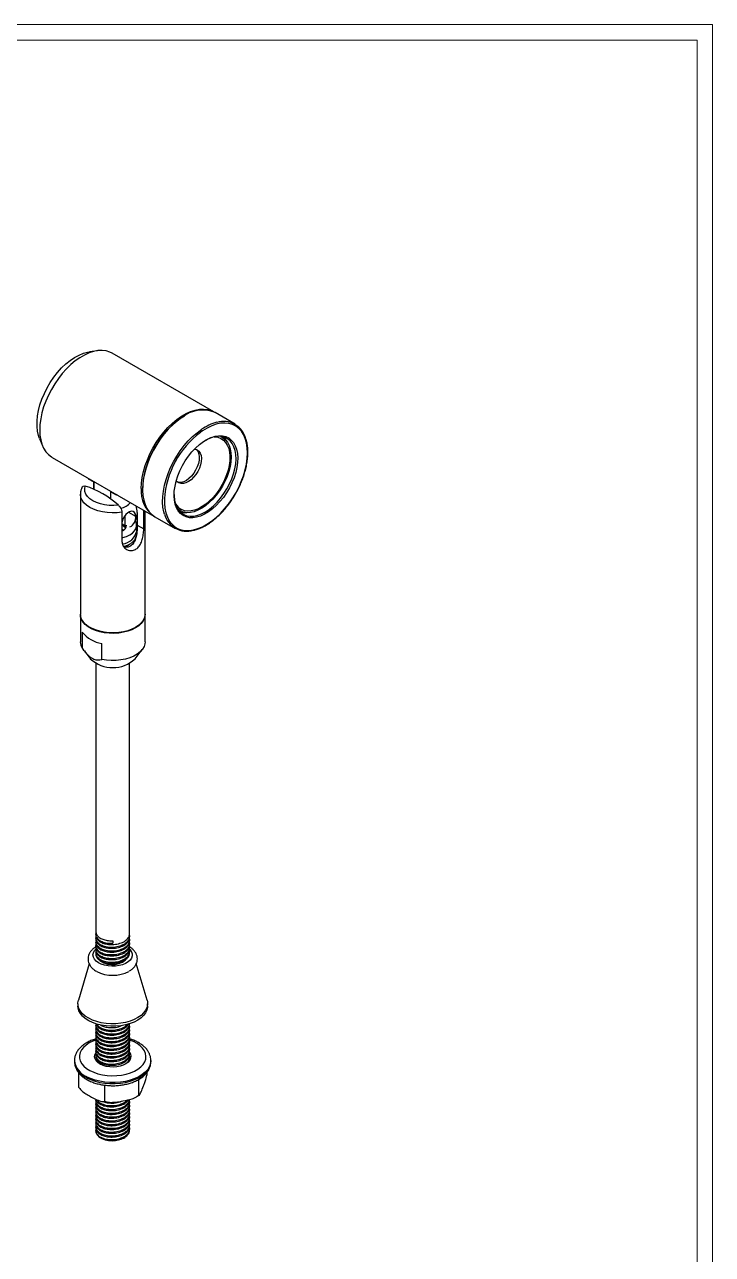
# Model space of a CAD drawing. Header units: millimetres. Extents: x 1036 to 1814, y -113 to 289.
# Drawn here: x 1367.7 to 1479.3, y 89.9 to 289.4 of the extents above; entities that cross this region are included whole.
import ezdxf

# ---------------------------------------------------------------- set-up
doc = ezdxf.new("R2010")
doc.units = ezdxf.units.MM
doc.layers.get('Defpoints').update_dxf_attribs({"color": 6, "lineweight": 9})
doc.layers.add('SolidLine', color=7, linetype='Continuous', lineweight=30)

msp = doc.modelspace()

# ---------------------------------------------------------------- linework, layer by layer
at = {"layer": 'Defpoints'}
for points in [[(1479.31, -23.09), (1479.31, 289.4), (1036.31, 289.4), (1036.31, -23.09)], [(1476.81, -20.59), (1476.81, 286.9), (1038.81, 286.9), (1038.81, -20.59)]]:
    msp.add_lwpolyline(points, close=True, dxfattribs=at)
at = {"layer": 'SolidLine', "color": 7, "linetype": 'Continuous', "lineweight": 25}
for p, q in [((1379.49, 236.49), (1378.21, 236.31)), ((1398.38, 226.56), (1381.9, 236.07)), ((1393.1, 225.58), (1393.64, 225.92)), ((1393.72, 225.96), (1393.64, 225.92)), ((1401.84, 224.56), (1398.59, 226.44)), ((1370.1, 222.27), (1370.59, 221.07)), ((1399.77, 222.44), (1399.52, 222.58)), ((1372.15, 219.19), (1388.63, 209.67)), ((1378.02, 215.8), (1378.02, 215.71)), ((1378.02, 215.71), (1378.89, 215.2)), ((1378.88, 215.21), (1378.88, 214.04)), ((1378.89, 215.2), (1378.89, 214.04)), ((1381.67, 213.6), (1382.54, 213.1)), ((1381.67, 212.41), (1381.67, 213.6)), ((1386.82, 214.1), (1386.82, 214.02)), ((1376.73, 213.21), (1376.73, 193.74)), ((1382.54, 213.1), (1382.54, 213.19)), ((1382.68, 213.11), (1382.54, 213.1)), ((1383.48, 210.3), (1383.48, 205.54)), ((1383.96, 209.73), (1383.96, 207.82)), ((1385.95, 210.23), (1385.95, 208.19)), ((1387.01, 207.58), (1387.01, 210.61)), ((1387.23, 193.74), (1387.23, 210.48)), ((1388.84, 209.55), (1392.09, 207.67)), ((1393.01, 210.47), (1392.61, 210.73)), ((1392.65, 210.68), (1392.9, 210.53)), ((1383.48, 207.54), (1383.78, 207.45)), ((1383.96, 207.82), (1384.12, 207.8)), ((1384.06, 207.71), (1383.98, 207.81)), ((1385.88, 207.22), (1385.88, 208.2)), ((1385.95, 208.19), (1387.01, 207.58)), ((1376.73, 193.66), (1376.73, 189.25)), ((1387.23, 189.25), (1387.23, 193.66)), ((1377.04, 190.84), (1377.04, 188.23)), ((1377.34, 187.82), (1378.35, 186.52)), ((1380.2, 186.4), (1380.2, 189.01)), ((1385.61, 186.52), (1386.77, 188.02)), ((1379.23, 185.8), (1379.23, 142.19)), ((1384.73, 141.89), (1384.73, 185.8)), ((1379.23, 141.77), (1379.23, 141.58)), ((1379.23, 141.16), (1379.23, 140.97)), ((1379.23, 140.55), (1379.23, 140.35)), ((1379.23, 139.94), (1379.23, 139.74)), ((1384.73, 141.27), (1384.73, 141.47)), ((1384.73, 140.66), (1384.73, 140.85)), ((1384.73, 140.05), (1384.73, 140.24)), ((1379.23, 139.32), (1379.23, 139.13)), ((1379.23, 138.71), (1379.23, 138.52)), ((1384.73, 139.44), (1384.73, 139.63)), ((1384.73, 138.82), (1384.73, 139.02)), ((1378.15, 137.03), (1376.41, 131.09)), ((1387.55, 131.09), (1385.81, 137.04)), ((1376.33, 130.54), (1376.33, 130.13)), ((1387.63, 130.13), (1387.63, 130.54)), ((1379.23, 127.08), (1379.23, 126.88)), ((1379.23, 126.46), (1379.23, 126.27)), ((1379.23, 125.85), (1379.23, 125.66)), ((1384.73, 127.19), (1384.73, 127.29)), ((1384.73, 126.57), (1384.73, 126.77)), ((1384.73, 125.96), (1384.73, 126.16)), ((1379.23, 125.24), (1379.23, 125.04)), ((1379.23, 124.63), (1379.23, 124.43)), ((1379.23, 124.01), (1379.23, 123.82)), ((1384.73, 125.35), (1384.73, 125.54)), ((1384.73, 124.74), (1384.73, 124.93)), ((1384.73, 124.13), (1384.73, 124.32)), ((1379.23, 123.4), (1379.23, 123.21)), ((1379.23, 122.79), (1379.23, 122.59)), ((1379.23, 122.18), (1379.23, 121.98)), ((1384.73, 123.51), (1384.73, 123.71)), ((1384.73, 122.9), (1384.73, 123.1)), ((1384.73, 122.29), (1384.73, 122.48)), ((1384.73, 121.81), (1384.73, 121.87)), ((1375.78, 121.32), (1375.78, 121.15)), ((1388.18, 121.15), (1388.18, 121.32)), ((1376.45, 119.35), (1376.45, 117.01)), ((1386.19, 118.3), (1386.19, 115.69)), ((1387.5, 119.36), (1387.5, 118.94)), ((1380.67, 117.33), (1380.67, 114.73)), ((1379.23, 114.83), (1379.23, 114.63)), ((1379.23, 114.22), (1379.23, 114.02)), ((1384.73, 114.33), (1384.73, 114.52)), ((1384.73, 113.71), (1384.73, 113.91)), ((1379.23, 113.6), (1379.23, 113.41)), ((1379.23, 112.99), (1379.23, 112.8)), ((1379.23, 112.38), (1379.23, 112.18)), ((1379.23, 111.77), (1379.23, 111.57)), ((1384.73, 113.1), (1384.73, 113.3)), ((1384.73, 112.49), (1384.73, 112.68)), ((1384.73, 111.88), (1384.73, 112.07)), ((1379.23, 111.15), (1379.23, 110.96)), ((1379.23, 110.54), (1379.23, 110.35)), ((1379.23, 109.93), (1379.23, 109.88)), ((1384.73, 111.26), (1384.73, 111.46)), ((1384.73, 110.65), (1384.73, 110.85)), ((1384.73, 110.04), (1384.73, 110.23))]:
    msp.add_line(p, q, dxfattribs=at)
at = {"layer": 'SolidLine', "color": 8, "linetype": 'Continuous', "lineweight": 25}
for p, q in [((1396.57, 223.5), (1396.2, 223.24)), ((1384.57, 210.29), (1385.7, 209.64))]:
    msp.add_line(p, q, dxfattribs=at)
at = {"layer": 'SolidLine', "color": 7, "linetype": 'Continuous', "lineweight": 25, "flags": 128}
for points in [[(1370.1, 222.27), (1369.94, 222.72), (1369.78, 223.43), (1369.7, 224.21), (1369.7, 225.04), (1369.78, 225.91), (1369.94, 226.81), (1370.18, 227.72), (1370.5, 228.65), (1370.89, 229.57), (1371.34, 230.47), (1371.85, 231.35), (1372.42, 232.18), (1373.04, 232.97), (1373.69, 233.69), (1374.37, 234.34), (1375.07, 234.91), (1375.79, 235.39), (1376.51, 235.78), (1377.22, 236.07), (1377.91, 236.26), (1378.21, 236.31)], [(1381.9, 236.07), (1381.49, 236.27), (1380.9, 236.45), (1380.26, 236.53), (1379.58, 236.5), (1378.87, 236.37), (1378.14, 236.13), (1377.4, 235.79), (1376.66, 235.36), (1375.91, 234.84), (1375.18, 234.24), (1374.48, 233.55), (1373.8, 232.8), (1373.16, 231.99), (1372.57, 231.12), (1372.02, 230.21), (1371.54, 229.28), (1371.12, 228.32), (1370.77, 227.36), (1370.5, 226.4), (1370.3, 225.45), (1370.17, 224.53), (1370.13, 223.65), (1370.17, 222.81), (1370.3, 222.03), (1370.5, 221.32), (1370.77, 220.67), (1371.12, 220.11), (1371.54, 219.64), (1372.02, 219.26), (1372.15, 219.19)], [(1386.61, 214.14), (1386.65, 215.02), (1386.77, 215.94), (1386.97, 216.89), (1387.25, 217.85), (1387.6, 218.81), (1388.02, 219.77), (1388.5, 220.7), (1389.04, 221.61), (1389.64, 222.47), (1390.27, 223.29), (1390.95, 224.04), (1391.66, 224.72), (1392.39, 225.33), (1393.13, 225.85), (1393.88, 226.28), (1394.62, 226.62), (1395.35, 226.85), (1396.06, 226.99), (1396.73, 227.02), (1397.37, 226.94), (1397.97, 226.76), (1398.48, 226.5)], [(1393.17, 225.61), (1392.43, 225.07), (1391.7, 224.45), (1391, 223.75), (1390.33, 222.98), (1389.7, 222.15), (1389.12, 221.27), (1388.59, 220.36), (1388.12, 219.42), (1387.72, 218.46), (1387.39, 217.5), (1387.13, 216.54), (1386.95, 215.6), (1386.85, 214.69), (1386.82, 213.81), (1386.88, 212.99), (1387.02, 212.22), (1387.24, 211.52), (1387.54, 210.9), (1387.9, 210.36), (1388.34, 209.91), (1388.83, 209.56), (1388.84, 209.55)], [(1396.7, 221.74), (1397.35, 222.13), (1397.99, 222.42), (1398.62, 222.61), (1399.23, 222.69), (1399.8, 222.68), (1400.33, 222.55), (1400.81, 222.33), (1401.23, 222), (1401.59, 221.58), (1401.88, 221.08), (1402.09, 220.49), (1402.22, 219.83), (1402.27, 219.12), (1402.24, 218.35), (1402.13, 217.55), (1401.94, 216.73), (1401.68, 215.89), (1401.34, 215.06), (1400.93, 214.24), (1400.47, 213.45), (1399.95, 212.7), (1399.39, 212), (1398.79, 211.37), (1398.16, 210.81), (1397.52, 210.33), (1396.87, 209.95), (1396.23, 209.65), (1395.6, 209.46), (1394.99, 209.38), (1394.42, 209.4), (1393.89, 209.52), (1393.41, 209.75), (1392.99, 210.07), (1392.63, 210.49), (1392.34, 211), (1392.13, 211.58), (1392, 212.24), (1391.95, 212.96), (1391.98, 213.72), (1392.09, 214.52), (1392.28, 215.35), (1392.55, 216.18), (1392.88, 217.02), (1393.29, 217.84), (1393.75, 218.63), (1394.27, 219.37), (1394.83, 220.07), (1395.43, 220.7), (1396.06, 221.26), (1396.7, 221.74)], [(1391.95, 213.17), (1391.95, 212.95), (1392.03, 212.25), (1392.18, 211.62), (1392.41, 211.06), (1392.72, 210.58), (1393.09, 210.2), (1393.53, 209.91), (1394.03, 209.72), (1394.57, 209.64), (1395.16, 209.67), (1395.77, 209.8), (1396.41, 210.03), (1397.05, 210.37), (1397.69, 210.8), (1398.32, 211.31), (1398.93, 211.91), (1399.5, 212.57), (1400.04, 213.3), (1400.52, 214.07), (1400.94, 214.87), (1401.3, 215.69), (1401.59, 216.52), (1401.8, 217.35), (1401.94, 218.15), (1401.99, 218.92), (1401.96, 219.65), (1401.85, 220.31), (1401.65, 220.91), (1401.38, 221.43), (1401.04, 221.86), (1400.63, 222.2), (1400.16, 222.43), (1399.64, 222.57), (1399.08, 222.6), (1398.48, 222.52), (1397.85, 222.33), (1397.21, 222.05), (1397.01, 221.94)], [(1399.46, 222.59), (1399.87, 222.38), (1400.27, 222.05), (1400.6, 221.63), (1400.86, 221.13), (1401.05, 220.56), (1401.16, 219.91), (1401.19, 219.21), (1401.14, 218.46), (1401.02, 217.69), (1400.81, 216.89), (1400.53, 216.09), (1400.19, 215.29), (1399.78, 214.51), (1399.31, 213.76), (1398.79, 213.06), (1398.24, 212.42), (1397.65, 211.84), (1397.04, 211.34), (1396.42, 210.92), (1395.8, 210.6), (1395.18, 210.37), (1394.59, 210.24), (1394.02, 210.21), (1393.49, 210.29), (1393.01, 210.47), (1393.01, 210.47)], [(1398.44, 222.51), (1398.53, 222.51), (1399.05, 222.44), (1399.52, 222.26), (1399.94, 221.99), (1400.29, 221.62), (1400.58, 221.17), (1400.8, 220.63), (1400.94, 220.03), (1401, 219.36), (1400.98, 218.64), (1400.88, 217.89), (1400.7, 217.11), (1400.45, 216.33), (1400.13, 215.54), (1399.74, 214.77), (1399.3, 214.03), (1398.8, 213.34), (1398.26, 212.69), (1397.69, 212.11), (1397.1, 211.61), (1396.49, 211.19), (1395.88, 210.86), (1395.28, 210.63), (1394.69, 210.49), (1394.14, 210.46), (1393.62, 210.53), (1393.15, 210.71), (1393.15, 210.71)], [(1395.56, 220.45), (1395.62, 220.39), (1395.83, 220.09), (1395.97, 219.7), (1396.02, 219.25), (1396, 218.74), (1395.89, 218.21), (1395.7, 217.66), (1395.44, 217.12), (1395.12, 216.61), (1394.75, 216.15), (1394.35, 215.76), (1393.93, 215.45), (1393.51, 215.24), (1393.1, 215.13), (1392.71, 215.13), (1392.51, 215.18)], [(1395.23, 220.51), (1395.35, 220.5), (1395.69, 220.39), (1395.97, 220.19), (1396.18, 219.88), (1396.32, 219.5), (1396.38, 219.04), (1396.35, 218.54), (1396.24, 218), (1396.05, 217.45), (1395.79, 216.91), (1395.48, 216.41), (1395.11, 215.95), (1394.71, 215.56), (1394.28, 215.25), (1393.86, 215.04), (1393.45, 214.93), (1393.07, 214.92), (1392.73, 215.03), (1392.73, 215.03)], [(1382.9, 211.41), (1382.16, 211.36), (1381.41, 211.38), (1380.67, 211.47), (1379.98, 211.63), (1379.33, 211.85), (1378.76, 212.13), (1378.27, 212.46), (1377.89, 212.83), (1377.62, 213.23), (1377.46, 213.66), (1377.43, 214.09), (1377.52, 214.52)], [(1392.73, 215.03), (1392.45, 215.23), (1392.3, 215.42)], [(1385.7, 209.64), (1385.66, 209.98), (1385.52, 210.24), (1385.31, 210.4), (1385.04, 210.45), (1384.73, 210.37), (1384.41, 210.19), (1384.1, 209.9), (1383.83, 209.55), (1383.62, 209.14), (1383.49, 208.73), (1383.48, 208.68)], [(1383.48, 206.12), (1383.63, 206.16), (1384.22, 206.35), (1384.74, 206.61), (1385.17, 206.91), (1385.51, 207.25), (1385.75, 207.61), (1385.86, 208), (1385.86, 208.39), (1385.74, 208.78), (1385.67, 208.93)], [(1387.23, 193.74), (1387.22, 193.63), (1387.14, 193.18), (1386.93, 192.74), (1386.62, 192.33), (1386.2, 191.94), (1385.69, 191.6), (1385.1, 191.3), (1384.43, 191.06), (1383.71, 190.88), (1382.95, 190.77), (1382.17, 190.71), (1381.39, 190.73), (1380.62, 190.82), (1379.88, 190.97), (1379.19, 191.18), (1378.55, 191.45), (1378, 191.77), (1377.53, 192.13), (1377.17, 192.53), (1376.91, 192.96), (1376.76, 193.4), (1376.73, 193.74)], [(1387.23, 193.7), (1387.22, 193.55), (1387.14, 193.1), (1386.93, 192.66), (1386.62, 192.25), (1386.2, 191.86), (1385.69, 191.52), (1385.1, 191.22), (1384.43, 190.98), (1383.71, 190.8), (1382.95, 190.68), (1382.17, 190.63), (1381.39, 190.65), (1380.62, 190.73), (1379.88, 190.88), (1379.19, 191.1), (1378.55, 191.36), (1378, 191.68), (1377.53, 192.05), (1377.17, 192.45), (1376.91, 192.88), (1376.76, 193.32), (1376.73, 193.7)], [(1387.23, 189.25), (1387.2, 188.93), (1387.06, 188.48), (1386.8, 188.05), (1386.43, 187.64), (1385.96, 187.28), (1385.4, 186.95), (1384.76, 186.68), (1384.06, 186.47), (1383.32, 186.32), (1382.54, 186.24), (1381.75, 186.22), (1380.96, 186.28), (1380.2, 186.4)], [(1387.63, 130.13), (1387.62, 129.98), (1387.53, 129.51), (1387.32, 129.06), (1387, 128.64), (1386.58, 128.24), (1386.06, 127.88), (1385.47, 127.57), (1384.8, 127.31), (1384.07, 127.11), (1383.3, 126.96), (1382.51, 126.89), (1381.7, 126.88), (1380.9, 126.93), (1380.13, 127.05), (1379.38, 127.24), (1378.7, 127.48), (1378.08, 127.78), (1377.53, 128.12), (1377.08, 128.51), (1376.73, 128.93), (1376.49, 129.37), (1376.35, 129.83), (1376.33, 130.13)], [(1387.55, 131.09), (1387.6, 130.85), (1387.62, 130.38), (1387.53, 129.92), (1387.32, 129.47), (1387, 129.05), (1386.58, 128.65), (1386.06, 128.29), (1385.47, 127.98), (1384.8, 127.72), (1384.07, 127.51), (1383.3, 127.37), (1382.51, 127.3), (1381.7, 127.29), (1380.9, 127.34), (1380.13, 127.46), (1379.38, 127.65), (1378.7, 127.89), (1378.08, 128.18), (1377.53, 128.53), (1377.08, 128.92), (1376.73, 129.33), (1376.49, 129.78), (1376.35, 130.24), (1376.34, 130.7), (1376.41, 131.09)], [(1379.96, 120.73), (1379.58, 120.98), (1379.29, 121.27), (1379.11, 121.58), (1379.03, 121.91), (1379.07, 122.25), (1379.22, 122.57), (1379.23, 122.58)], [(1384.7, 122.63), (1384.85, 122.36), (1384.93, 122.02), (1384.89, 121.69), (1384.74, 121.37), (1384.48, 121.07), (1384.13, 120.8), (1383.7, 120.58), (1383.2, 120.42), (1382.65, 120.31), (1382.07, 120.27), (1381.5, 120.29), (1380.94, 120.38), (1380.42, 120.52), (1379.96, 120.73)], [(1388.18, 121.12), (1388.18, 121.15), (1388.18, 121.15)], [(1379.23, 109.88), (1379.29, 109.55), (1379.49, 109.21), (1379.8, 108.91), (1380.23, 108.66), (1380.74, 108.47), (1381.31, 108.34), (1381.91, 108.3)]]:
    msp.add_lwpolyline(points, dxfattribs=at)
at = {"layer": 'SolidLine', "color": 8, "linetype": 'Continuous', "lineweight": 25, "flags": 128}
for points in [[(1390.38, 209.99), (1390.28, 210.34), (1390.14, 211.11), (1390.08, 211.93), (1390.1, 212.81), (1390.2, 213.72), (1390.38, 214.66), (1390.64, 215.62), (1390.97, 216.58), (1391.37, 217.54), (1391.84, 218.48), (1392.37, 219.4), (1392.95, 220.27), (1393.58, 221.1), (1394.25, 221.87), (1394.95, 222.57), (1395.68, 223.19), (1396.42, 223.74)], [(1390.36, 212.43), (1390.37, 211.74), (1390.45, 210.93), (1390.61, 210.18), (1390.85, 209.51), (1391.16, 208.91), (1391.55, 208.4), (1392.01, 207.98), (1392.52, 207.67), (1393.1, 207.45), (1393.72, 207.34), (1394.38, 207.33), (1395.08, 207.43), (1395.8, 207.63), (1396.53, 207.93), (1397.28, 208.34), (1398.02, 208.83), (1398.75, 209.42), (1399.46, 210.08), (1400.14, 210.82), (1400.79, 211.62), (1401.39, 212.47), (1401.94, 213.37), (1402.43, 214.3), (1402.85, 215.25), (1403.21, 216.21), (1403.49, 217.17), (1403.7, 218.11), (1403.82, 219.03), (1403.86, 219.91), (1403.82, 220.75), (1403.7, 221.53), (1403.5, 222.24), (1403.23, 222.87), (1402.87, 223.43), (1402.45, 223.89), (1401.96, 224.26), (1401.42, 224.53), (1400.82, 224.69), (1400.18, 224.75), (1399.5, 224.71), (1398.79, 224.56), (1398.06, 224.3), (1397.32, 223.95), (1396.57, 223.5), (1396.57, 223.5)], [(1383.48, 210.3), (1382.69, 210.21), (1381.88, 210.18), (1381.08, 210.22), (1380.3, 210.34), (1379.56, 210.52), (1378.88, 210.76), (1378.27, 211.07), (1377.74, 211.42), (1377.32, 211.81), (1377, 212.24), (1376.81, 212.69), (1376.73, 213.15), (1376.73, 213.21)], [(1384.72, 139.41), (1384.82, 139.31), (1385.05, 138.98), (1385.16, 138.64), (1385.16, 138.29), (1385.05, 137.94), (1384.82, 137.62), (1384.49, 137.32), (1384.07, 137.07), (1383.58, 136.86), (1383.02, 136.72), (1382.43, 136.63), (1381.82, 136.62), (1381.22, 136.67), (1380.65, 136.78), (1380.12, 136.96), (1379.66, 137.19), (1379.28, 137.47), (1379.01, 137.78), (1378.84, 138.12), (1378.78, 138.47), (1378.84, 138.81), (1379.01, 139.15), (1379.23, 139.41)], [(1379.23, 124.65), (1378.77, 124.48), (1378.18, 124.18), (1377.66, 123.84), (1377.23, 123.46), (1376.91, 123.04), (1376.69, 122.6), (1376.59, 122.15), (1376.6, 121.7), (1376.72, 121.25), (1376.96, 120.81), (1377.31, 120.41), (1377.75, 120.03), (1378.29, 119.69)], [(1378.29, 119.69), (1378.9, 119.41), (1379.58, 119.18), (1380.31, 119), (1381.07, 118.9), (1381.86, 118.85), (1382.65, 118.88), (1383.42, 118.96), (1384.16, 119.12), (1384.86, 119.33), (1385.49, 119.6), (1386.05, 119.92), (1386.52, 120.29), (1386.9, 120.69), (1387.17, 121.11), (1387.33, 121.56), (1387.38, 122.01), (1387.31, 122.47), (1387.13, 122.91), (1386.83, 123.33), (1386.44, 123.73), (1385.95, 124.08), (1385.37, 124.39), (1384.73, 124.65), (1384.68, 124.67)], [(1388.18, 121.34), (1388.18, 121.31), (1388.12, 120.82), (1387.95, 120.34), (1387.66, 119.88), (1387.27, 119.45), (1386.78, 119.05), (1386.2, 118.7), (1385.55, 118.39), (1384.82, 118.14), (1384.04, 117.94), (1383.23, 117.81), (1382.39, 117.74), (1381.54, 117.75), (1380.71, 117.81), (1379.89, 117.95), (1379.12, 118.14), (1378.39, 118.4), (1377.74, 118.7)], [(1377.74, 118.54), (1378.39, 118.23), (1379.12, 117.98), (1379.89, 117.78), (1380.71, 117.65), (1381.54, 117.58), (1382.39, 117.58), (1383.23, 117.65), (1384.04, 117.78), (1384.82, 117.97), (1385.55, 118.23), (1386.2, 118.53), (1386.78, 118.89), (1387.27, 119.29), (1387.66, 119.72), (1387.95, 120.18), (1388.12, 120.66), (1388.18, 121.12)]]:
    msp.add_lwpolyline(points, dxfattribs=at)
at = {"layer": 'SolidLine', "color": 7, "linetype": 'Continuous', "lineweight": 25}
for centre, radius, start, end in [((1401.71, 213.41), 14.9, 125.2754, 177.3691), ((1396.55, 221.63), 5.23, 66.9801, 130.3306), ((1399.96, 221.3), 3.73, 13.1824, 106.8774), ((1405.21, 211.39), 14.88, 127.2434, 175.9851), ((1397.97, 220.42), 2.89, 25.6324, 45.6598), ((1373.47, 201.3), 13.83, 47.0148, 72.9906), ((1391.36, 213.61), 4.78, 173.6451, 236.7226), ((1382.67, 213.71), 2.86, 282.6285, 319.5722), ((1394.24, 212.82), 2.38, 209.6262, 242.656), ((1383.97, 209.43), 1.74, 297.7599, 6.9854), ((1381.98, 210.48), 4, 329.3321, 353.6822), ((1382, 210.16), 3.95, 1.0019, 17.067), ((1393.98, 210.93), 3.72, 194.6393, 286.9857), ((1393.74, 213.1), 2.89, 254.3408, 274.3782), ((1382.93, 207.49), 1.08, 17.7216, 59.7355), ((1383.05, 208.34), 1.19, 291.1032, 353.2188), ((1382.69, 206.6), 1.77, 44.4443, 63.6015), ((1383.29, 207.8), 2.66, 276.143, 347.2615), ((1380.86, 193.8), 4.84, 217.8239, 262.1815), ((1378.63, 189.27), 1.91, 180.473, 213.1556), ((1381.98, 190.35), 5.28, 226.5377, 313.4623), ((1381.92, 140.21), 3.33, 234.6827, 321.2818), ((1381.98, 140.81), 5.66, 242.7652, 297.5978), ((1380.66, 121.9), 1.36, 195.4689, 239.8256)]:
    msp.add_arc(centre, radius, start, end, dxfattribs=at)
at = {"layer": 'SolidLine', "color": 8, "linetype": 'Continuous', "lineweight": 25}
for centre, radius, start, end in [((1400.81, 217.44), 7.68, 104.6198, 124.9053), ((1378.97, 121.67), 3.21, 186.2701, 247.4385), ((1378.97, 121.51), 3.21, 186.3602, 247.4304)]:
    msp.add_arc(centre, radius, start, end, dxfattribs=at)
at = {"layer": 'SolidLine', "color": 7, "linetype": 'Continuous', "lineweight": 25}
msp.add_ellipse((1381.98, 142.5), major_axis=(-2.75, 56.46), ratio=0.001366, start_param=1.601517, end_param=1.60891, dxfattribs=at)
for points, knots in [([(1401.69, 212.89), (1401.77, 213.01), (1402.02, 213.41), (1402.39, 214.12), (1402.81, 215.02), (1403.17, 215.93), (1403.46, 216.84), (1403.68, 217.74), (1403.84, 218.63), (1403.92, 219.49), (1403.93, 220.32), (1403.86, 221.1), (1403.77, 221.69), (1403.67, 221.99), (1403.64, 222.07)], [0, 0, 0, 0, 0.039075, 0.131632, 0.224196, 0.316777, 0.409389, 0.502042, 0.594746, 0.687511, 0.780337, 0.873217, 0.966114, 1, 1, 1, 1]), ([(1377.04, 214.41), (1376.99, 214.31), (1376.86, 214.05), (1376.75, 213.65), (1376.74, 213.34), (1376.74, 213.21)], [0, 0, 0, 0, 0.266065, 0.684169, 1, 1, 1, 1]), ([(1377.01, 214.33), (1377.04, 214.39), (1377.11, 214.5), (1377.29, 214.56), (1377.44, 214.53), (1377.52, 214.52)], [0, 0, 0, 0, 0.294877, 0.637172, 1, 1, 1, 1]), ([(1395.15, 207.36), (1395.23, 207.38), (1395.54, 207.44), (1396.09, 207.65), (1396.79, 207.98), (1397.51, 208.4), (1398.21, 208.9), (1398.9, 209.48), (1399.57, 210.12), (1400.22, 210.83), (1400.82, 211.59), (1401.32, 212.28), (1401.59, 212.73), (1401.69, 212.89)], [0, 0, 0, 0, 0.03436, 0.134977, 0.235811, 0.336742, 0.437678, 0.538582, 0.639441, 0.740257, 0.841037, 0.94179, 1, 1, 1, 1]), ([(1382.9, 211.41), (1382.95, 211.37), (1383.08, 211.25), (1383.27, 210.99), (1383.43, 210.66), (1383.47, 210.42), (1383.47, 210.32), (1383.48, 210.3)], [0, 0, 0, 0, 0.153858, 0.433365, 0.714232, 0.960531, 1, 1, 1, 1]), ([(1383.48, 205.54), (1383.5, 205.33), (1383.56, 204.91), (1383.95, 204.41), (1384.51, 204.08), (1385.18, 204.02), (1385.8, 204.27), (1386.3, 204.77), (1386.66, 205.45), (1386.89, 206.26), (1387, 207.02), (1387.01, 207.42), (1387.01, 207.58)], [0, 0, 0, 0, 0.098816, 0.197337, 0.303203, 0.415283, 0.519945, 0.616386, 0.714308, 0.820857, 0.932971, 1, 1, 1, 1]), ([(1385.95, 208.19), (1385.95, 207.97), (1385.95, 207.53), (1385.88, 206.74), (1385.7, 205.93), (1385.34, 205.18), (1384.8, 204.71), (1384.26, 204.54), (1383.95, 204.6), (1383.83, 204.63)], [0, 0, 0, 0, 0.140469, 0.280134, 0.43859, 0.615858, 0.77489, 0.912686, 1, 1, 1, 1]), ([(1383.74, 204.74), (1383.84, 204.76), (1384.19, 204.83), (1384.66, 205.06), (1385.16, 205.39), (1385.56, 205.81), (1385.78, 206.28), (1385.85, 206.68), (1385.81, 206.89), (1385.8, 206.95)], [0, 0, 0, 0, 0.0730945, 0.2653669, 0.4251676, 0.6002065, 0.7887624, 0.9350277, 1, 1, 1, 1]), ([(1384.59, 205.05), (1384.58, 205.03), (1384.55, 204.95), (1384.38, 204.78), (1384.13, 204.66), (1384.02, 204.6)], [0, 0, 0, 0, 0.2189834, 0.6432923, 1, 1, 1, 1]), ([(1377.04, 188.23), (1377.19, 188.02), (1377.45, 187.66), (1377.95, 187.1), (1378.55, 186.59), (1379.19, 186.34), (1379.71, 186.31), (1380.01, 186.35), (1380.17, 186.39), (1380.2, 186.4)], [0, 0, 0, 0, 0.156034, 0.278529, 0.481428, 0.685024, 0.82616, 0.971033, 1, 1, 1, 1]), ([(1379.3, 142.02), (1379.28, 141.98), (1379.16, 141.78), (1379.28, 141.38), (1379.68, 140.89), (1380.42, 140.52), (1381.24, 140.34), (1381.79, 140.34), (1382.01, 140.34)], [0, 0, 0, 0, 0.043351, 0.243118, 0.451205, 0.656091, 0.866001, 1, 1, 1, 1]), ([(1379.3, 141.41), (1379.28, 141.37), (1379.16, 141.17), (1379.28, 140.76), (1379.68, 140.28), (1380.42, 139.91), (1381.37, 139.7), (1382.41, 139.72), (1383.33, 139.95), (1384.02, 140.3), (1384.49, 140.71), (1384.71, 141.19), (1384.78, 141.54), (1384.7, 141.7), (1384.69, 141.71)], [0, 0, 0, 0, 0.021931, 0.122993, 0.228264, 0.331916, 0.438109, 0.5485, 0.655901, 0.739231, 0.825515, 0.911058, 0.993333, 1, 1, 1, 1]), ([(1379.25, 142.19), (1379.27, 142.03), (1379.31, 141.71), (1379.74, 141.3), (1380.33, 140.98), (1381.08, 140.79), (1381.66, 140.75), (1381.96, 140.76), (1381.99, 140.76)], [0, 0, 0, 0, 0.207681, 0.405014, 0.599033, 0.787163, 0.982988, 1, 1, 1, 1]), ([(1379.25, 141.58), (1379.27, 141.42), (1379.31, 141.1), (1379.74, 140.68), (1380.33, 140.37), (1381.08, 140.17), (1381.97, 140.11), (1382.93, 140.24), (1383.82, 140.57), (1384.41, 141.04), (1384.7, 141.5), (1384.7, 141.78), (1384.71, 141.89)], [0, 0, 0, 0, 0.104066, 0.202947, 0.300168, 0.394438, 0.492563, 0.611126, 0.725203, 0.843805, 0.937136, 1, 1, 1, 1]), ([(1379.26, 139.78), (1379.11, 139.68), (1378.81, 139.48), (1378.46, 139.12), (1378.21, 138.75), (1378.04, 138.34), (1377.96, 137.9), (1378, 137.45), (1378.13, 137.03), (1378.35, 136.64), (1378.66, 136.29), (1378.99, 136), (1379.24, 135.86), (1379.35, 135.81)], [0, 0, 0, 0, 0.106422, 0.201849, 0.293244, 0.381061, 0.475401, 0.566209, 0.655546, 0.745654, 0.838865, 0.936313, 1, 1, 1, 1]), ([(1379.3, 140.8), (1379.28, 140.76), (1379.16, 140.56), (1379.28, 140.15), (1379.68, 139.67), (1380.42, 139.3), (1381.37, 139.09), (1382.41, 139.11), (1383.33, 139.33), (1384.02, 139.68), (1384.49, 140.1), (1384.71, 140.58), (1384.78, 140.92), (1384.7, 141.09), (1384.69, 141.1)], [0, 0, 0, 0, 0.021931, 0.122993, 0.228264, 0.331916, 0.438109, 0.5485, 0.655901, 0.739231, 0.825515, 0.911058, 0.993333, 1, 1, 1, 1]), ([(1379.3, 140.18), (1379.28, 140.15), (1379.16, 139.95), (1379.28, 139.54), (1379.68, 139.06), (1380.42, 138.68), (1381.37, 138.48), (1382.41, 138.5), (1383.33, 138.72), (1384.02, 139.07), (1384.49, 139.49), (1384.71, 139.96), (1384.78, 140.31), (1384.7, 140.48), (1384.69, 140.49)], [0, 0, 0, 0, 0.021931, 0.122993, 0.228264, 0.331916, 0.438109, 0.5485, 0.655901, 0.739231, 0.825515, 0.911058, 0.993333, 1, 1, 1, 1]), ([(1379.3, 139.57), (1379.28, 139.53), (1379.16, 139.33), (1379.28, 138.93), (1379.68, 138.44), (1380.42, 138.07), (1381.37, 137.87), (1382.41, 137.89), (1383.33, 138.11), (1384.02, 138.46), (1384.49, 138.88), (1384.71, 139.35), (1384.78, 139.7), (1384.7, 139.86), (1384.69, 139.88)], [0, 0, 0, 0, 0.021931, 0.122993, 0.228264, 0.331916, 0.438109, 0.5485, 0.655901, 0.739231, 0.825515, 0.911058, 0.993333, 1, 1, 1, 1]), ([(1379.25, 140.97), (1379.27, 140.8), (1379.31, 140.49), (1379.74, 140.07), (1380.33, 139.76), (1381.08, 139.56), (1381.97, 139.5), (1382.93, 139.63), (1383.82, 139.96), (1384.41, 140.42), (1384.7, 140.89), (1384.7, 141.16), (1384.71, 141.27)], [0, 0, 0, 0, 0.104066, 0.202947, 0.300168, 0.394438, 0.492563, 0.611126, 0.725203, 0.843805, 0.937136, 1, 1, 1, 1]), ([(1379.25, 140.36), (1379.27, 140.19), (1379.31, 139.87), (1379.74, 139.46), (1380.33, 139.15), (1381.08, 138.95), (1381.97, 138.89), (1382.93, 139.01), (1383.82, 139.35), (1384.41, 139.81), (1384.7, 140.28), (1384.7, 140.55), (1384.71, 140.66)], [0, 0, 0, 0, 0.104066, 0.202947, 0.300168, 0.394438, 0.492563, 0.611126, 0.725203, 0.843805, 0.937136, 1, 1, 1, 1]), ([(1379.25, 139.74), (1379.27, 139.58), (1379.31, 139.26), (1379.74, 138.85), (1380.33, 138.53), (1381.08, 138.34), (1381.97, 138.28), (1382.93, 138.4), (1383.82, 138.73), (1384.41, 139.2), (1384.7, 139.66), (1384.7, 139.94), (1384.71, 140.05)], [0, 0, 0, 0, 0.104066, 0.202947, 0.300168, 0.394438, 0.492563, 0.611126, 0.725203, 0.843805, 0.937136, 1, 1, 1, 1]), ([(1384.64, 135.82), (1384.7, 135.85), (1384.93, 135.98), (1385.25, 136.24), (1385.58, 136.6), (1385.81, 136.98), (1385.95, 137.4), (1386, 137.84), (1385.94, 138.27), (1385.78, 138.69), (1385.54, 139.07), (1385.21, 139.41), (1384.93, 139.65), (1384.74, 139.75), (1384.7, 139.76)], [0, 0, 0, 0, 0.035913, 0.143693, 0.239059, 0.330317, 0.418325, 0.512537, 0.60375, 0.693982, 0.785656, 0.880893, 0.980436, 1, 1, 1, 1]), ([(1379.3, 138.96), (1379.28, 138.92), (1379.16, 138.72), (1379.28, 138.31), (1379.68, 137.83), (1380.42, 137.46), (1381.37, 137.26), (1382.41, 137.27), (1383.33, 137.5), (1384.02, 137.85), (1384.49, 138.27), (1384.71, 138.74), (1384.78, 139.09), (1384.7, 139.25), (1384.69, 139.26)], [0, 0, 0, 0, 0.021931, 0.122993, 0.228264, 0.331916, 0.438109, 0.5485, 0.655901, 0.739231, 0.825515, 0.911058, 0.993333, 1, 1, 1, 1]), ([(1379.25, 139.13), (1379.27, 138.97), (1379.31, 138.65), (1379.74, 138.23), (1380.33, 137.92), (1381.08, 137.72), (1381.97, 137.66), (1382.93, 137.79), (1383.82, 138.12), (1384.41, 138.59), (1384.7, 139.05), (1384.7, 139.33), (1384.71, 139.44)], [0, 0, 0, 0, 0.104066, 0.202947, 0.300168, 0.394438, 0.492563, 0.611126, 0.725203, 0.843805, 0.937136, 1, 1, 1, 1]), ([(1379.25, 138.52), (1379.27, 138.36), (1379.31, 138.04), (1379.74, 137.62), (1380.33, 137.31), (1381.08, 137.11), (1381.97, 137.05), (1382.93, 137.18), (1383.82, 137.51), (1384.41, 137.98), (1384.7, 138.44), (1384.7, 138.71), (1384.71, 138.82)], [0, 0, 0, 0, 0.104066, 0.202947, 0.300168, 0.394438, 0.492563, 0.611126, 0.725203, 0.843805, 0.937136, 1, 1, 1, 1]), ([(1379.3, 127.32), (1379.28, 127.29), (1379.16, 127.09), (1379.28, 126.68), (1379.68, 126.2), (1380.42, 125.82), (1381.37, 125.62), (1382.41, 125.64), (1383.33, 125.86), (1384.02, 126.21), (1384.48, 126.63), (1384.72, 127.04), (1384.7, 127.29), (1384.7, 127.38)], [0, 0, 0, 0, 0.022911, 0.128487, 0.23846, 0.346742, 0.457679, 0.573001, 0.6852, 0.772252, 0.86239, 0.951754, 1, 1, 1, 1]), ([(1379.3, 126.71), (1379.28, 126.67), (1379.16, 126.47), (1379.28, 126.07), (1379.68, 125.58), (1380.42, 125.21), (1381.37, 125.01), (1382.41, 125.03), (1383.33, 125.25), (1384.02, 125.6), (1384.49, 126.02), (1384.71, 126.49), (1384.78, 126.84), (1384.7, 127), (1384.69, 127.02)], [0, 0, 0, 0, 0.0219311, 0.1229929, 0.2282639, 0.3319156, 0.4381086, 0.5485002, 0.6559012, 0.7392313, 0.8255146, 0.9110579, 0.9933327, 1, 1, 1, 1]), ([(1379.3, 126.1), (1379.28, 126.06), (1379.16, 125.86), (1379.28, 125.45), (1379.68, 124.97), (1380.42, 124.6), (1381.37, 124.39), (1382.41, 124.41), (1383.33, 124.64), (1384.02, 124.99), (1384.49, 125.4), (1384.71, 125.88), (1384.78, 126.23), (1384.7, 126.39), (1384.69, 126.4)], [0, 0, 0, 0, 0.021931, 0.122993, 0.228264, 0.331916, 0.438109, 0.5485, 0.655901, 0.739231, 0.825515, 0.911058, 0.993333, 1, 1, 1, 1]), ([(1379.3, 125.49), (1379.28, 125.45), (1379.16, 125.25), (1379.28, 124.84), (1379.68, 124.36), (1380.42, 123.99), (1381.37, 123.78), (1382.41, 123.8), (1383.33, 124.02), (1384.02, 124.37), (1384.49, 124.79), (1384.71, 125.27), (1384.78, 125.61), (1384.7, 125.78), (1384.69, 125.79)], [0, 0, 0, 0, 0.021931, 0.122993, 0.228264, 0.331916, 0.438109, 0.5485, 0.655901, 0.739231, 0.825515, 0.911058, 0.993333, 1, 1, 1, 1]), ([(1379.25, 126.88), (1379.27, 126.72), (1379.31, 126.4), (1379.74, 125.99), (1380.33, 125.67), (1381.08, 125.47), (1381.97, 125.42), (1382.93, 125.54), (1383.82, 125.87), (1384.41, 126.34), (1384.7, 126.8), (1384.7, 127.08), (1384.71, 127.19)], [0, 0, 0, 0, 0.104066, 0.202947, 0.300168, 0.394438, 0.492563, 0.611126, 0.725203, 0.843805, 0.937136, 1, 1, 1, 1]), ([(1379.25, 126.27), (1379.27, 126.11), (1379.31, 125.79), (1379.74, 125.37), (1380.33, 125.06), (1381.08, 124.86), (1381.97, 124.8), (1382.93, 124.93), (1383.82, 125.26), (1384.41, 125.73), (1384.7, 126.19), (1384.7, 126.47), (1384.71, 126.58)], [0, 0, 0, 0, 0.104066, 0.202947, 0.300168, 0.394438, 0.492563, 0.611126, 0.725203, 0.843805, 0.937136, 1, 1, 1, 1]), ([(1379.25, 125.66), (1379.27, 125.49), (1379.31, 125.18), (1379.74, 124.76), (1380.33, 124.45), (1381.08, 124.25), (1381.97, 124.19), (1382.93, 124.32), (1383.82, 124.65), (1384.41, 125.11), (1384.7, 125.58), (1384.7, 125.85), (1384.71, 125.96)], [0, 0, 0, 0, 0.104066, 0.202947, 0.300168, 0.394438, 0.492563, 0.611126, 0.725203, 0.843805, 0.937136, 1, 1, 1, 1]), ([(1379.3, 127.32), (1379.31, 127.22), (1379.35, 126.96), (1379.74, 126.6), (1380.33, 126.29), (1381.08, 126.09), (1381.97, 126.03), (1382.93, 126.15), (1383.81, 126.49), (1384.37, 126.89), (1384.52, 127.19), (1384.57, 127.28)], [0, 0, 0, 0, 0.077258, 0.191985, 0.304785, 0.414162, 0.528012, 0.665575, 0.797934, 0.935542, 1, 1, 1, 1]), ([(1379.34, 127.28), (1379.45, 127.12), (1379.69, 126.8), (1380.42, 126.44), (1381.37, 126.23), (1382.41, 126.25), (1383.32, 126.48), (1384.02, 126.81), (1384.29, 127.09), (1384.42, 127.23)], [0, 0, 0, 0, 0.14396, 0.293955, 0.447626, 0.607374, 0.762794, 0.883381, 1, 1, 1, 1]), ([(1380, 127.1), (1380.12, 127.04), (1380.41, 126.86), (1381.08, 126.7), (1381.96, 126.64), (1382.81, 126.73), (1383.26, 126.92), (1383.42, 126.99)], [0, 0, 0, 0, 0.1350603, 0.3507607, 0.5752824, 0.8465681, 1, 1, 1, 1]), ([(1379.28, 124.85), (1379.23, 124.84), (1378.94, 124.76), (1378.44, 124.56), (1377.8, 124.25), (1377.23, 123.88), (1376.74, 123.46), (1376.33, 123), (1376.03, 122.5), (1375.85, 121.97), (1375.77, 121.58), (1375.78, 121.36), (1375.79, 121.32)], [0, 0, 0, 0, 0.02502, 0.145204, 0.26606, 0.387579, 0.509361, 0.630288, 0.748844, 0.863737, 0.974831, 1, 1, 1, 1]), ([(1379.3, 124.87), (1379.28, 124.84), (1379.16, 124.64), (1379.28, 124.23), (1379.68, 123.75), (1380.42, 123.37), (1381.37, 123.17), (1382.41, 123.19), (1383.33, 123.41), (1384.02, 123.76), (1384.49, 124.18), (1384.71, 124.65), (1384.78, 125), (1384.7, 125.17), (1384.69, 125.18)], [0, 0, 0, 0, 0.021931, 0.122993, 0.228264, 0.331916, 0.438109, 0.5485, 0.655901, 0.739231, 0.825515, 0.911058, 0.993333, 1, 1, 1, 1]), ([(1379.3, 124.26), (1379.28, 124.22), (1379.16, 124.02), (1379.28, 123.62), (1379.68, 123.13), (1380.42, 122.76), (1381.37, 122.56), (1382.41, 122.58), (1383.33, 122.8), (1384.02, 123.15), (1384.49, 123.57), (1384.71, 124.04), (1384.78, 124.39), (1384.7, 124.55), (1384.69, 124.57)], [0, 0, 0, 0, 0.021931, 0.122993, 0.228264, 0.331916, 0.438109, 0.5485, 0.655901, 0.739231, 0.825515, 0.911058, 0.993333, 1, 1, 1, 1]), ([(1379.3, 123.65), (1379.28, 123.61), (1379.16, 123.41), (1379.28, 123), (1379.68, 122.52), (1380.42, 122.15), (1381.37, 121.94), (1382.41, 121.96), (1383.33, 122.19), (1384.02, 122.54), (1384.49, 122.96), (1384.71, 123.43), (1384.78, 123.78), (1384.7, 123.94), (1384.69, 123.95)], [0, 0, 0, 0, 0.021931, 0.122993, 0.228264, 0.331916, 0.438109, 0.5485, 0.655901, 0.739231, 0.825515, 0.911058, 0.993333, 1, 1, 1, 1]), ([(1379.25, 125.05), (1379.27, 124.88), (1379.31, 124.56), (1379.74, 124.15), (1380.33, 123.84), (1381.08, 123.64), (1381.97, 123.58), (1382.93, 123.7), (1383.82, 124.04), (1384.41, 124.5), (1384.7, 124.97), (1384.7, 125.24), (1384.71, 125.35)], [0, 0, 0, 0, 0.104066, 0.202947, 0.300168, 0.394438, 0.492563, 0.611126, 0.725203, 0.843805, 0.937136, 1, 1, 1, 1]), ([(1379.25, 124.43), (1379.27, 124.27), (1379.31, 123.95), (1379.74, 123.54), (1380.33, 123.22), (1381.08, 123.03), (1381.97, 122.97), (1382.93, 123.09), (1383.82, 123.42), (1384.41, 123.89), (1384.7, 124.35), (1384.7, 124.63), (1384.71, 124.74)], [0, 0, 0, 0, 0.104066, 0.202947, 0.300168, 0.394438, 0.492563, 0.611126, 0.725203, 0.843805, 0.937136, 1, 1, 1, 1]), ([(1379.25, 123.82), (1379.27, 123.66), (1379.31, 123.34), (1379.74, 122.92), (1380.33, 122.61), (1381.08, 122.41), (1381.97, 122.35), (1382.93, 122.48), (1383.82, 122.81), (1384.41, 123.28), (1384.7, 123.74), (1384.7, 124.02), (1384.71, 124.13)], [0, 0, 0, 0, 0.104066, 0.202947, 0.300168, 0.394438, 0.492563, 0.611126, 0.725203, 0.843805, 0.937136, 1, 1, 1, 1]), ([(1388.18, 121.34), (1388.17, 121.51), (1388.15, 121.84), (1387.99, 122.33), (1387.75, 122.81), (1387.41, 123.26), (1386.98, 123.68), (1386.47, 124.06), (1385.88, 124.4), (1385.3, 124.66), (1384.89, 124.78), (1384.73, 124.83)], [0, 0, 0, 0, 0.104959, 0.214105, 0.324431, 0.437486, 0.553874, 0.673145, 0.794194, 0.915906, 1, 1, 1, 1]), ([(1379.3, 123.04), (1379.28, 123), (1379.16, 122.8), (1379.28, 122.39), (1379.68, 121.91), (1380.42, 121.54), (1381.37, 121.33), (1382.41, 121.35), (1383.33, 121.58), (1384.02, 121.92), (1384.49, 122.34), (1384.71, 122.82), (1384.78, 123.16), (1384.7, 123.33), (1384.69, 123.34)], [0, 0, 0, 0, 0.021931, 0.122993, 0.228264, 0.331916, 0.438109, 0.5485, 0.655901, 0.739231, 0.825515, 0.911058, 0.993333, 1, 1, 1, 1]), ([(1379.3, 122.42), (1379.28, 122.39), (1379.16, 122.19), (1379.28, 121.78), (1379.68, 121.3), (1380.42, 120.92), (1381.37, 120.72), (1382.41, 120.74), (1383.33, 120.96), (1384.02, 121.31), (1384.49, 121.73), (1384.71, 122.2), (1384.78, 122.55), (1384.7, 122.72), (1384.69, 122.73)], [0, 0, 0, 0, 0.021931, 0.122993, 0.228264, 0.331916, 0.438109, 0.5485, 0.655901, 0.739231, 0.825515, 0.911058, 0.993333, 1, 1, 1, 1]), ([(1379.25, 123.21), (1379.27, 123.05), (1379.31, 122.73), (1379.74, 122.31), (1380.33, 122), (1381.08, 121.8), (1381.97, 121.74), (1382.93, 121.87), (1383.82, 122.2), (1384.41, 122.67), (1384.7, 123.13), (1384.7, 123.4), (1384.71, 123.51)], [0, 0, 0, 0, 0.104066, 0.202947, 0.300168, 0.394438, 0.492563, 0.611126, 0.725203, 0.843805, 0.937136, 1, 1, 1, 1]), ([(1379.25, 122.6), (1379.27, 122.43), (1379.31, 122.11), (1379.74, 121.7), (1380.33, 121.39), (1381.08, 121.19), (1381.97, 121.13), (1382.93, 121.25), (1383.82, 121.59), (1384.41, 122.05), (1384.7, 122.52), (1384.7, 122.79), (1384.71, 122.9)], [0, 0, 0, 0, 0.104066, 0.202947, 0.300168, 0.394438, 0.492563, 0.611126, 0.725203, 0.843805, 0.937136, 1, 1, 1, 1]), ([(1379.25, 121.98), (1379.27, 121.82), (1379.31, 121.5), (1379.74, 121.09), (1380.33, 120.77), (1381.08, 120.58), (1381.97, 120.52), (1382.93, 120.64), (1383.82, 120.97), (1384.41, 121.44), (1384.7, 121.9), (1384.7, 122.18), (1384.71, 122.29)], [0, 0, 0, 0, 0.1040661, 0.2029475, 0.3001676, 0.3944375, 0.4925627, 0.6111257, 0.7252034, 0.8438055, 0.937136, 1, 1, 1, 1]), ([(1384.06, 120.78), (1384.2, 120.89), (1384.51, 121.14), (1384.71, 121.59), (1384.78, 121.94), (1384.7, 122.1), (1384.69, 122.12)], [0, 0, 0, 0, 0.292597, 0.639409, 0.972969, 1, 1, 1, 1]), ([(1375.79, 121.17), (1375.79, 121.03), (1375.79, 120.73), (1375.92, 120.26), (1376.14, 119.77), (1376.45, 119.32), (1376.86, 118.89), (1377.34, 118.5), (1377.72, 118.28), (1377.91, 118.17)], [0, 0, 0, 0, 0.114083, 0.256069, 0.398965, 0.545008, 0.695323, 0.849645, 1, 1, 1, 1]), ([(1380.66, 117.33), (1380.83, 117.31), (1381.25, 117.25), (1381.95, 117.23), (1382.75, 117.25), (1383.53, 117.35), (1384.29, 117.5), (1385.01, 117.71), (1385.69, 117.98), (1386.31, 118.3), (1386.86, 118.69), (1387.33, 119.12), (1387.71, 119.59), (1387.98, 120.1), (1388.14, 120.61), (1388.16, 120.95), (1388.17, 121.11)], [0, 0, 0, 0, 0.047498, 0.121432, 0.195356, 0.269354, 0.343517, 0.417949, 0.492748, 0.567974, 0.643589, 0.719226, 0.794116, 0.867296, 0.938097, 1, 1, 1, 1]), ([(1377.91, 118.17), (1378.02, 118.12), (1378.33, 117.95), (1378.9, 117.72), (1379.62, 117.51), (1380.21, 117.38), (1380.57, 117.34), (1380.66, 117.33)], [0, 0, 0, 0, 0.138022, 0.395516, 0.652329, 0.90842, 1, 1, 1, 1]), ([(1386.19, 115.69), (1386.23, 115.69), (1386.3, 115.69), (1386.44, 115.92), (1386.67, 116.39), (1386.92, 117.02), (1387.19, 117.75), (1387.38, 118.31), (1387.47, 118.77), (1387.5, 118.94)], [0, 0, 0, 0, 0.09728, 0.200216, 0.305982, 0.60483, 0.754093, 0.906489, 1, 1, 1, 1]), ([(1376.45, 117.01), (1376.51, 116.93), (1376.69, 116.66), (1377.16, 116.24), (1377.82, 115.8), (1378.59, 115.37), (1379.26, 115.02), (1379.82, 114.79), (1380.23, 114.67), (1380.52, 114.66), (1380.64, 114.72), (1380.67, 114.73)], [0, 0, 0, 0, 0.048101, 0.1611476, 0.3290168, 0.4999185, 0.6902414, 0.7872483, 0.8839333, 0.9800138, 1, 1, 1, 1]), ([(1379.27, 115.03), (1379.26, 115.01), (1379.16, 114.82), (1379.29, 114.43), (1379.68, 113.95), (1380.42, 113.57), (1381.37, 113.37), (1382.41, 113.39), (1383.33, 113.61), (1384.02, 113.96), (1384.47, 114.38), (1384.7, 114.75), (1384.7, 114.96), (1384.7, 115)], [0, 0, 0, 0, 0.014014, 0.123191, 0.236914, 0.348889, 0.463609, 0.582864, 0.698889, 0.78891, 0.882121, 0.974534, 1, 1, 1, 1]), ([(1379.3, 114.46), (1379.28, 114.43), (1379.16, 114.23), (1379.28, 113.82), (1379.68, 113.34), (1380.42, 112.96), (1381.37, 112.76), (1382.41, 112.78), (1383.33, 113), (1384.02, 113.35), (1384.49, 113.77), (1384.71, 114.24), (1384.78, 114.59), (1384.7, 114.76), (1384.69, 114.77)], [0, 0, 0, 0, 0.021931, 0.122993, 0.228264, 0.331916, 0.438109, 0.5485, 0.655901, 0.739231, 0.825515, 0.911058, 0.993333, 1, 1, 1, 1]), ([(1379.3, 113.85), (1379.28, 113.81), (1379.16, 113.61), (1379.28, 113.2), (1379.68, 112.72), (1380.42, 112.35), (1381.37, 112.15), (1382.41, 112.17), (1383.33, 112.39), (1384.02, 112.74), (1384.49, 113.16), (1384.71, 113.63), (1384.78, 113.98), (1384.7, 114.14), (1384.69, 114.16)], [0, 0, 0, 0, 0.021931, 0.122993, 0.228264, 0.331916, 0.438109, 0.5485, 0.655901, 0.739231, 0.825515, 0.911058, 0.993333, 1, 1, 1, 1]), ([(1379.25, 114.64), (1379.27, 114.47), (1379.31, 114.15), (1379.74, 113.74), (1380.33, 113.42), (1381.08, 113.23), (1381.97, 113.17), (1382.93, 113.29), (1383.82, 113.63), (1384.41, 114.09), (1384.7, 114.55), (1384.7, 114.83), (1384.71, 114.94)], [0, 0, 0, 0, 0.104066, 0.202947, 0.300168, 0.394438, 0.492563, 0.611126, 0.725203, 0.843805, 0.937136, 1, 1, 1, 1]), ([(1379.25, 114.02), (1379.27, 113.86), (1379.31, 113.54), (1379.74, 113.13), (1380.33, 112.81), (1381.08, 112.61), (1381.97, 112.55), (1382.93, 112.68), (1383.82, 113.01), (1384.41, 113.48), (1384.7, 113.94), (1384.7, 114.22), (1384.71, 114.33)], [0, 0, 0, 0, 0.104066, 0.202947, 0.300168, 0.394438, 0.492563, 0.611126, 0.725203, 0.843805, 0.937136, 1, 1, 1, 1]), ([(1379.31, 115.01), (1379.33, 114.93), (1379.36, 114.69), (1379.74, 114.35), (1380.33, 114.04), (1381.08, 113.84), (1381.97, 113.78), (1382.93, 113.91), (1383.81, 114.24), (1384.35, 114.62), (1384.49, 114.89), (1384.52, 114.96)], [0, 0, 0, 0, 0.0632877, 0.1818679, 0.2984559, 0.411506, 0.5291793, 0.671362, 0.8081659, 0.9503955, 1, 1, 1, 1]), ([(1379.4, 114.97), (1379.5, 114.83), (1379.72, 114.53), (1380.42, 114.19), (1381.36, 113.98), (1382.42, 114), (1383.32, 114.23), (1383.99, 114.55), (1384.25, 114.81), (1384.36, 114.93)], [0, 0, 0, 0, 0.127182, 0.282935, 0.442507, 0.608388, 0.769775, 0.894992, 1, 1, 1, 1]), ([(1380.25, 114.69), (1380.43, 114.65), (1380.82, 114.58), (1381.22, 114.55), (1381.44, 114.54)], [0, 0, 0, 0, 0.46156, 1, 1, 1, 1]), ([(1380.36, 114.67), (1380.36, 114.67), (1380.55, 114.57), (1381.09, 114.46), (1381.96, 114.39), (1382.81, 114.49), (1383.26, 114.67), (1383.42, 114.74)], [0, 0, 0, 0, 0.002639, 0.251363, 0.510258, 0.823078, 1, 1, 1, 1]), ([(1380.67, 114.73), (1380.82, 114.66), (1381.14, 114.53), (1381.72, 114.52), (1382.68, 114.6), (1383.75, 114.78), (1384.89, 115.03), (1385.66, 115.29), (1386.04, 115.58), (1386.19, 115.69)], [0, 0, 0, 0, 0.097262, 0.201357, 0.305958, 0.604753, 0.756362, 0.906505, 1, 1, 1, 1]), ([(1385.74, 115.38), (1385.79, 115.41), (1385.99, 115.5), (1386.15, 115.63), (1386.28, 115.72)], [0, 0, 0, 0, 0.2589804, 1, 1, 1, 1]), ([(1379.3, 113.24), (1379.28, 113.2), (1379.16, 113), (1379.28, 112.59), (1379.68, 112.11), (1380.42, 111.74), (1381.37, 111.53), (1382.41, 111.55), (1383.33, 111.78), (1384.02, 112.12), (1384.49, 112.54), (1384.71, 113.02), (1384.78, 113.36), (1384.7, 113.53), (1384.69, 113.54)], [0, 0, 0, 0, 0.021931, 0.122993, 0.228264, 0.331916, 0.438109, 0.5485, 0.655901, 0.739231, 0.825515, 0.911058, 0.993333, 1, 1, 1, 1]), ([(1379.3, 112.62), (1379.28, 112.59), (1379.16, 112.39), (1379.28, 111.98), (1379.68, 111.5), (1380.42, 111.12), (1381.37, 110.92), (1382.41, 110.94), (1383.33, 111.16), (1384.02, 111.51), (1384.49, 111.93), (1384.71, 112.41), (1384.78, 112.75), (1384.7, 112.92), (1384.69, 112.93)], [0, 0, 0, 0, 0.021931, 0.122993, 0.228264, 0.331916, 0.438109, 0.5485, 0.655901, 0.739231, 0.825515, 0.911058, 0.993333, 1, 1, 1, 1]), ([(1379.3, 112.01), (1379.28, 111.98), (1379.16, 111.78), (1379.28, 111.37), (1379.68, 110.89), (1380.42, 110.51), (1381.37, 110.31), (1382.41, 110.33), (1383.33, 110.55), (1384.02, 110.9), (1384.49, 111.32), (1384.71, 111.79), (1384.78, 112.14), (1384.7, 112.31), (1384.69, 112.32)], [0, 0, 0, 0, 0.021931, 0.122993, 0.228264, 0.331916, 0.438109, 0.5485, 0.655901, 0.739231, 0.825515, 0.911058, 0.993333, 1, 1, 1, 1]), ([(1379.25, 113.41), (1379.27, 113.25), (1379.31, 112.93), (1379.74, 112.51), (1380.33, 112.2), (1381.08, 112), (1381.97, 111.94), (1382.93, 112.07), (1383.82, 112.4), (1384.41, 112.87), (1384.7, 113.33), (1384.7, 113.6), (1384.71, 113.72)], [0, 0, 0, 0, 0.104066, 0.202947, 0.300168, 0.394438, 0.492563, 0.611126, 0.725203, 0.843805, 0.937136, 1, 1, 1, 1]), ([(1379.25, 112.8), (1379.27, 112.63), (1379.31, 112.31), (1379.74, 111.9), (1380.33, 111.59), (1381.08, 111.39), (1381.97, 111.33), (1382.93, 111.46), (1383.82, 111.79), (1384.41, 112.25), (1384.7, 112.72), (1384.7, 112.99), (1384.71, 113.1)], [0, 0, 0, 0, 0.104066, 0.202947, 0.300168, 0.394438, 0.492563, 0.611126, 0.725203, 0.843805, 0.937136, 1, 1, 1, 1]), ([(1379.25, 112.19), (1379.27, 112.02), (1379.31, 111.7), (1379.74, 111.29), (1380.33, 110.98), (1381.08, 110.78), (1381.97, 110.72), (1382.93, 110.84), (1383.82, 111.18), (1384.41, 111.64), (1384.7, 112.11), (1384.7, 112.38), (1384.71, 112.49)], [0, 0, 0, 0, 0.104066, 0.202947, 0.300168, 0.394438, 0.492563, 0.611126, 0.725203, 0.843805, 0.937136, 1, 1, 1, 1]), ([(1379.25, 111.57), (1379.27, 111.41), (1379.31, 111.09), (1379.74, 110.68), (1380.33, 110.36), (1381.08, 110.16), (1381.97, 110.11), (1382.93, 110.23), (1383.82, 110.56), (1384.41, 111.03), (1384.7, 111.49), (1384.7, 111.77), (1384.71, 111.88)], [0, 0, 0, 0, 0.104066, 0.202947, 0.300168, 0.394438, 0.492563, 0.611126, 0.725203, 0.843805, 0.937136, 1, 1, 1, 1]), ([(1379.3, 111.4), (1379.28, 111.36), (1379.16, 111.16), (1379.28, 110.76), (1379.68, 110.27), (1380.42, 109.9), (1381.37, 109.7), (1382.41, 109.72), (1383.33, 109.94), (1384.02, 110.29), (1384.49, 110.71), (1384.71, 111.18), (1384.78, 111.53), (1384.7, 111.69), (1384.69, 111.71)], [0, 0, 0, 0, 0.021931, 0.122993, 0.228264, 0.331916, 0.438109, 0.5485, 0.655901, 0.739231, 0.825515, 0.911058, 0.993333, 1, 1, 1, 1]), ([(1379.3, 110.79), (1379.28, 110.75), (1379.16, 110.55), (1379.28, 110.14), (1379.68, 109.66), (1380.42, 109.29), (1381.37, 109.08), (1382.41, 109.1), (1383.33, 109.33), (1384.02, 109.68), (1384.49, 110.09), (1384.71, 110.57), (1384.78, 110.92), (1384.7, 111.08), (1384.69, 111.09)], [0, 0, 0, 0, 0.021931, 0.122993, 0.228264, 0.331916, 0.438109, 0.5485, 0.655901, 0.739231, 0.825515, 0.911058, 0.993333, 1, 1, 1, 1]), ([(1379.3, 110.18), (1379.28, 110.14), (1379.16, 109.94), (1379.28, 109.53), (1379.68, 109.05), (1380.42, 108.68), (1381.37, 108.47), (1382.41, 108.49), (1383.33, 108.71), (1384.02, 109.06), (1384.49, 109.48), (1384.71, 109.96), (1384.78, 110.3), (1384.7, 110.47), (1384.69, 110.48)], [0, 0, 0, 0, 0.021931, 0.122993, 0.228264, 0.331916, 0.438109, 0.5485, 0.655901, 0.739231, 0.825515, 0.911058, 0.993333, 1, 1, 1, 1]), ([(1379.25, 110.96), (1379.27, 110.8), (1379.31, 110.48), (1379.74, 110.06), (1380.33, 109.75), (1381.08, 109.55), (1381.97, 109.49), (1382.93, 109.62), (1383.82, 109.95), (1384.41, 110.42), (1384.7, 110.88), (1384.7, 111.15), (1384.71, 111.27)], [0, 0, 0, 0, 0.104066, 0.202947, 0.300168, 0.394438, 0.492563, 0.611126, 0.725203, 0.843805, 0.937136, 1, 1, 1, 1]), ([(1379.25, 110.35), (1379.27, 110.18), (1379.31, 109.87), (1379.74, 109.45), (1380.33, 109.14), (1381.08, 108.94), (1381.97, 108.88), (1382.93, 109.01), (1383.82, 109.34), (1384.41, 109.8), (1384.7, 110.27), (1384.7, 110.54), (1384.71, 110.65)], [0, 0, 0, 0, 0.104066, 0.202947, 0.300168, 0.394438, 0.492563, 0.611126, 0.725203, 0.843805, 0.937136, 1, 1, 1, 1]), ([(1381.91, 108.3), (1382.25, 108.33), (1382.93, 108.38), (1383.82, 108.73), (1384.41, 109.19), (1384.7, 109.66), (1384.7, 109.93), (1384.71, 110.04)], [0, 0, 0, 0, 0.233651, 0.458462, 0.69219, 0.876115, 1, 1, 1, 1])]:
    msp.add_open_spline(points, degree=3, knots=knots, dxfattribs=at)

doc.saveas('drawing.dxf')
